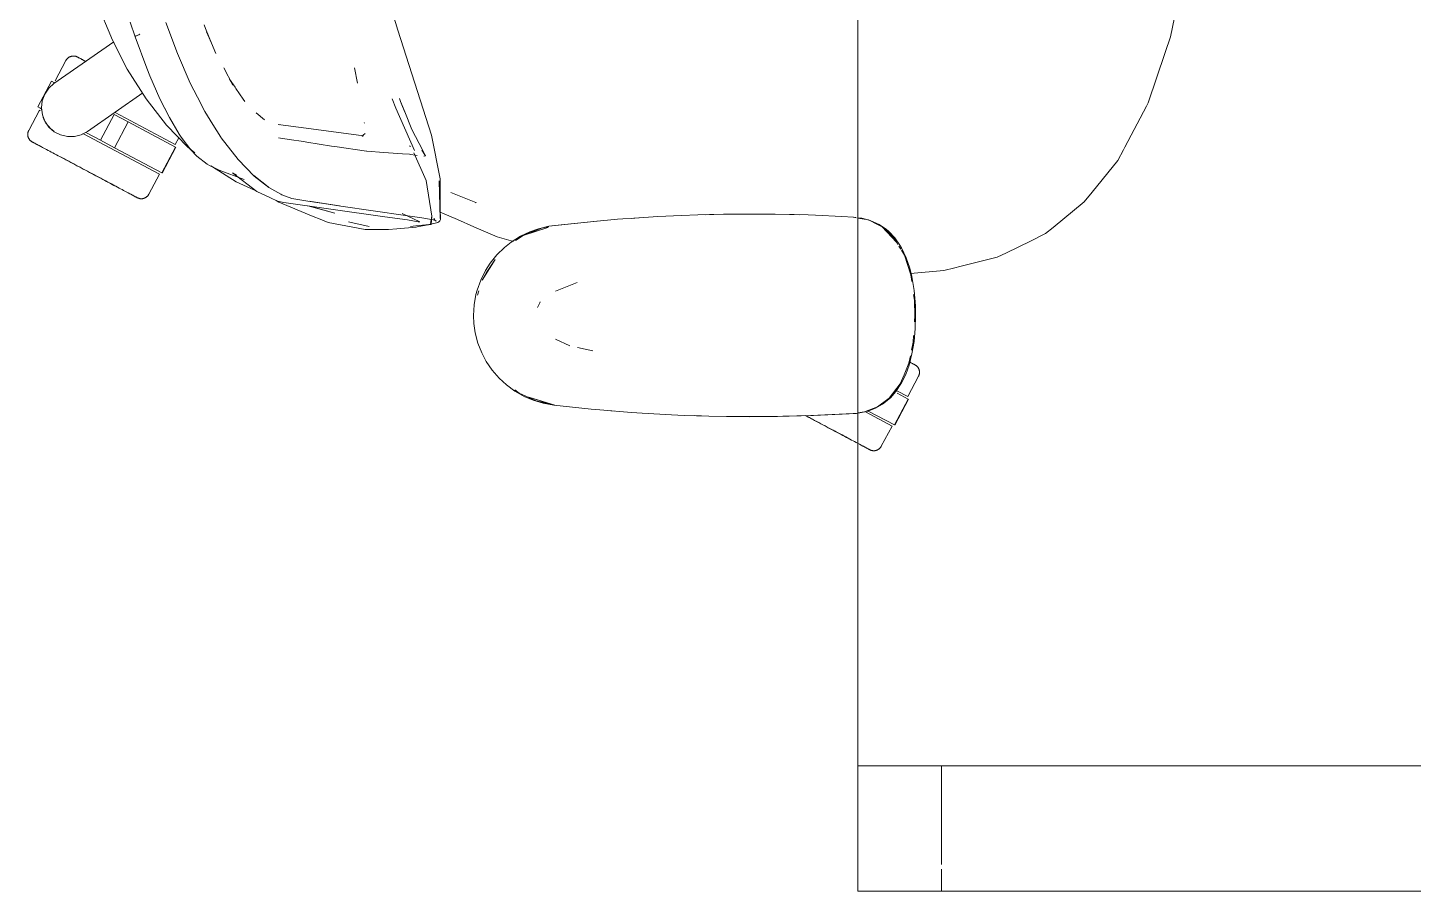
# Model space of a CAD drawing. Header units: millimetres. Extents: x 155927 to 317870, y -36033 to 97293.
# Drawn here: x 226669 to 227331, y 32621 to 33034 of the extents above; entities that cross this region are included whole.
import ezdxf

# ---------------------------------------------------------------- set-up
doc = ezdxf.new("R2010")
doc.units = ezdxf.units.MM
doc.header["$MEASUREMENT"] = 0
doc.layers.add('G-IMPT', color=8, linetype='CONTINUOUS', lineweight=9)
doc.layers.add('I-FURN', color=8, linetype='CONTINUOUS', lineweight=9)

msp = doc.modelspace()

# ---------------------------------------------------------------- linework, layer by layer
at = {"layer": 'G-IMPT'}
for p, q in [((226845.96, 33032.71), (226836.78, 33062.68)), ((226701.97, 33045.79), (226709.49, 33027.82)), ((227218.14, 33043.28), (227215.27, 33029.46)), ((226720.36, 33029.5), (226717.96, 33036.44)), ((226740.53, 33021.51), (226735.07, 33036.39)), ((226720.33, 33029.5), (226720.36, 33029.64)), ((226725.9, 33014.54), (226720.33, 33029.5)), ((226720.36, 33029.64), (226720.77, 33029.91)), ((226720.36, 33029.64), (226720.37, 33029.68)), ((226720.36, 33029.64), (226720.36, 33029.5)), ((226720.77, 33029.91), (226720.37, 33029.68)), ((226721.59, 33030.29), (226720.77, 33029.91)), ((226720.95, 33030.01), (226720.77, 33029.91)), ((226721.59, 33030.29), (226720.95, 33030.01)), ((226721.59, 33030.29), (226722.65, 33030.71)), ((226721.59, 33030.29), (226722.06, 33030.49)), ((226722.65, 33030.71), (226722.06, 33030.49)), ((226753.37, 33035.2), (226754.03, 33033.47)), ((226756.76, 33026.39), (226754.03, 33033.47)), ((226756.76, 33026.39), (226754.45, 33031.84)), ((226845.96, 33032.71), (226861.95, 32982.46)), ((227212.75, 33022.03), (227215.27, 33029.46)), ((226716.58, 33014.04), (226709.49, 33027.82)), ((226758.95, 33021.55), (226756.76, 33026.39)), ((226740.53, 33021.51), (226746.7, 33007.29)), ((227212.75, 33022.03), (227204.6, 32997.94)), ((226725.55, 32999.75), (226716.58, 33014.04)), ((226727.38, 33010.86), (226725.9, 33014.54)), ((226732.15, 32999.9), (226727.38, 33010.86)), ((226762.77, 33014.61), (226767.01, 33006.4)), ((226825.24, 33014.59), (226826.65, 33007.34)), ((226750.09, 33000.56), (226746.7, 33007.29)), ((226765.51, 33009.17), (226768.07, 33005.42)), ((226765.51, 33009.17), (226767.01, 33006.4)), ((226768.07, 33005.42), (226768.46, 33004.84)), ((226768.46, 33004.84), (226771.96, 32999.7)), ((226725.55, 32999.75), (226735.36, 32987.15)), ((226732.37, 32999.46), (226732.15, 32999.9)), ((226732.15, 32999.9), (226736.68, 32990.85)), ((226732.15, 32999.9), (226736.37, 32991.45)), ((226732.37, 32999.46), (226736.68, 32990.85)), ((226750.09, 33000.56), (226753.66, 32993.77)), ((226771.96, 32999.7), (226772.71, 32998.6)), ((226843.23, 32999.87), (226844.97, 32995.29)), ((226847.25, 32998.55), (226846.69, 32999.96)), ((226849.27, 32993.65), (226847.25, 32998.55)), ((226847.25, 32998.55), (226849.28, 32993.44)), ((226849.28, 32993.44), (226847.87, 32996.98)), ((227203.73, 32996.28), (227204.6, 32997.94)), ((226736.68, 32990.85), (226736.37, 32991.45)), ((226736.68, 32990.85), (226741.41, 32982.85)), ((226757.43, 32987.54), (226753.66, 32993.77)), ((226778.23, 32993.07), (226782.14, 32989.73)), ((226844.97, 32995.29), (226853.9, 32975.13)), ((226852.52, 32985.18), (226849.27, 32993.65)), ((227193.43, 32976.77), (227203.73, 32996.28)), ((226745.32, 32976.85), (226735.36, 32987.15)), ((226757.43, 32987.54), (226761.31, 32981.44)), ((226802.08, 32985.79), (226788.73, 32987.57)), ((226788.73, 32987.57), (226789.2, 32987.43)), ((226802.08, 32985.79), (226829.42, 32982.06)), ((226830.27, 32983.17), (226828.71, 32981.93)), ((226829.92, 32988.12), (226829.87, 32988.47)), ((226852.52, 32985.18), (226857.8, 32975.07)), ((226742.27, 32981.56), (226741.41, 32982.85)), ((226746.99, 32975.43), (226742.27, 32981.56)), ((226748.89, 32973.93), (226745.32, 32976.85)), ((226761.48, 32981.19), (226761.31, 32981.44)), ((226769.5, 32970.75), (226761.48, 32981.19)), ((226793.89, 32980.44), (226788.82, 32981.18)), ((226793.89, 32980.44), (226800.73, 32979.38)), ((226800.73, 32979.38), (226802.39, 32979.11)), ((226814.16, 32977.25), (226802.39, 32979.11)), ((226815.71, 32977), (226814.16, 32977.25)), ((226830.93, 32974.79), (226815.71, 32977)), ((226828.92, 32981.97), (226829.15, 32982.01)), ((226829.42, 32982.06), (226829.15, 32982.01)), ((226851.52, 32977.3), (226851.96, 32977.03)), ((226861.95, 32982.46), (226866.14, 32961.51)), ((227193.43, 32976.77), (227192.7, 32975.39)), ((226746.99, 32975.43), (226749.88, 32972.41)), ((226754.75, 32968.55), (226749.88, 32972.41)), ((226777.24, 32962.85), (226769.5, 32970.75)), ((226830.93, 32974.79), (226831.01, 32974.78)), ((226831.01, 32974.78), (226839.25, 32974.16)), ((226848.1, 32973.53), (226839.25, 32974.16)), ((226848.1, 32973.53), (226851.51, 32973.28)), ((226851.88, 32973.23), (226851.51, 32973.28)), ((226851.88, 32973.23), (226854.34, 32972.95)), ((226859.51, 32960.81), (226853.55, 32973.93)), ((226854.34, 32972.95), (226854.4, 32972.93)), ((226855.17, 32972.65), (226854.4, 32972.93)), ((226859.15, 32972.62), (226857.31, 32975.32)), ((226859.15, 32972.62), (226857.8, 32975.07)), ((226858.27, 32972.32), (226858.44, 32972.34)), ((226858.44, 32972.34), (226859.13, 32972.49)), ((226859.13, 32972.49), (226859.15, 32972.62)), ((226859.15, 32972.62), (226859.19, 32972.78)), ((227189.99, 32970.26), (227177.79, 32955.13)), ((227189.99, 32970.26), (227192.7, 32975.39)), ((226755.88, 32967.93), (226754.75, 32968.55)), ((226755.88, 32967.93), (226758.32, 32966.76)), ((226757.24, 32967.24), (226756.47, 32967.74)), ((226757.24, 32967.24), (226768.69, 32960.12)), ((226758.32, 32966.76), (226760.55, 32965.69)), ((226772.45, 32961.18), (226760.55, 32965.69)), ((226766.8, 32964.41), (226778.45, 32955.49)), ((226766.8, 32964.41), (226768.75, 32963.29)), ((226768.69, 32960.12), (226777.32, 32956.14)), ((226783.98, 32957.76), (226777.03, 32963.16)), ((226777.03, 32963.16), (226780.6, 32960.35)), ((226777.24, 32962.85), (226784.2, 32957.43)), ((226783.98, 32957.76), (226780.6, 32960.35)), ((226784.2, 32957.43), (226790.04, 32954.14)), ((226859.51, 32960.81), (226862.23, 32943.76)), ((226865.7, 32960.62), (226866.29, 32942.18)), ((226865.7, 32960.62), (226866.19, 32942.64)), ((226866.14, 32961.51), (226866.19, 32942.64)), ((226778.45, 32955.49), (226785.02, 32952.43)), ((226785.02, 32952.43), (226788.39, 32950.86)), ((226787.78, 32951.15), (226788.95, 32950.37)), ((226791.38, 32950.21), (226788.39, 32950.86)), ((226788.95, 32950.37), (226805.4, 32943.58)), ((226790.46, 32953.93), (226790.04, 32954.14)), ((226790.46, 32953.93), (226795.25, 32952.18)), ((226838.6, 32943.54), (226791.38, 32950.21)), ((226795.25, 32952.18), (226802.92, 32950.88)), ((226818.08, 32948.58), (226802.92, 32950.88)), ((226818.08, 32948.58), (226803.5, 32950.81)), ((226818.69, 32948.48), (226803.5, 32950.81)), ((226871.29, 32955.08), (226883.14, 32950.15)), ((226883.41, 32950.05), (226883.14, 32950.15)), ((227159.08, 32938.3), (227174.03, 32950.47)), ((227174.03, 32950.47), (227177.79, 32955.13)), ((226815.8, 32945.09), (226802.85, 32948.59)), ((226815.8, 32945.09), (226803.91, 32948.44)), ((226805.4, 32943.58), (226808.76, 32942.19)), ((226818.69, 32948.48), (226849.56, 32943.93)), ((226838.6, 32943.54), (226849.26, 32942.1)), ((226848.01, 32944.91), (226856.44, 32940.91)), ((226849.56, 32943.93), (226857.41, 32942.82)), ((226861.54, 32940.18), (226862.23, 32943.76)), ((226861.54, 32940.18), (226862.17, 32943.72)), ((226862.17, 32943.72), (226861.78, 32939.77)), ((226874.35, 32942.05), (226866.18, 32945.61)), ((226961.26, 32942.91), (226970.13, 32943.47)), ((226981.44, 32944.01), (226970.13, 32943.47)), ((226981.44, 32944.01), (226989.32, 32944.31)), ((227001.63, 32944.6), (226989.32, 32944.31)), ((226993.19, 32944.39), (226994.85, 32944.47)), ((226994.85, 32944.47), (226996.93, 32944.47)), ((227001.63, 32944.6), (227007.1, 32944.68)), ((227021.81, 32944.68), (227007.1, 32944.68)), ((227026.32, 32944.63), (227021.81, 32944.68)), ((227026.32, 32944.63), (227041.99, 32944.25)), ((227033.05, 32944.45), (227035.27, 32944.45)), ((227037.95, 32944.34), (227035.27, 32944.45)), ((227041.99, 32944.25), (227045.54, 32944.13)), ((227058.1, 32943.51), (227045.54, 32944.13)), ((227058.1, 32943.51), (227063.76, 32943.23)), ((226812.62, 32940.59), (226808.76, 32942.19)), ((226830.32, 32937.36), (226812.62, 32940.59)), ((226822.88, 32940.81), (226822.3, 32940.96)), ((226832.18, 32938.77), (226822.88, 32940.81)), ((226830.32, 32937.36), (226837.29, 32937.33)), ((226841.46, 32937.33), (226837.29, 32937.33)), ((226845.41, 32937.67), (226841.46, 32937.33)), ((226845.41, 32937.67), (226854.74, 32938.47)), ((226850.56, 32941.88), (226849.26, 32942.1)), ((226855.58, 32941.05), (226850.56, 32941.88)), ((226854.57, 32938.99), (226851.98, 32938.78)), ((226854.57, 32938.99), (226859.25, 32939.51)), ((226854.74, 32938.47), (226855.21, 32938.51)), ((226859.46, 32939.33), (226855.21, 32938.51)), ((226856.44, 32940.91), (226855.58, 32941.05)), ((226863.68, 32941.71), (226857.41, 32942.82)), ((226859.87, 32939.59), (226859.25, 32939.51)), ((226859.46, 32939.33), (226861.78, 32939.77)), ((226859.87, 32939.59), (226863.15, 32940.12)), ((226863.06, 32941.88), (226864.16, 32941.32)), ((226863.06, 32941.88), (226863.68, 32941.71)), ((226863.15, 32940.12), (226865.01, 32940.67)), ((226863.34, 32942.25), (226863.26, 32942.75)), ((226863.34, 32942.25), (226863.66, 32941.71)), ((226863.66, 32941.71), (226864.16, 32941.32)), ((226865.55, 32940.99), (226865.01, 32940.67)), ((226865.55, 32940.99), (226865.92, 32941.49)), ((226866.32, 32942.06), (226865.92, 32941.49)), ((226866.32, 32942.06), (226866.13, 32942.92)), ((226866.13, 32942.92), (226866.15, 32942.81)), ((226866.19, 32942.64), (226866.15, 32942.81)), ((226866.29, 32942.18), (226866.19, 32942.64)), ((226882.18, 32938.63), (226874.35, 32942.05)), ((226893.31, 32933.77), (226882.18, 32938.63)), ((226905.79, 32934.45), (226917.64, 32938.26)), ((226915.01, 32938.05), (226906.83, 32934.85)), ((226908.5, 32935.35), (226917.64, 32938.26)), ((226909.05, 32936.24), (226913.18, 32937.69)), ((226918.14, 32938.85), (226913.18, 32937.69)), ((226918.07, 32938.63), (226915.01, 32938.05)), ((226918.14, 32938.85), (226941.1, 32941.3)), ((226918.14, 32938.85), (226939.58, 32941.2)), ((226918.14, 32938.85), (226920.96, 32939.18)), ((226941.1, 32941.3), (226920.96, 32939.18)), ((226939.58, 32941.2), (226950.98, 32942.18)), ((226961.26, 32942.91), (226950.98, 32942.18)), ((226959.22, 32942.78), (226957.8, 32942.64)), ((226959.22, 32942.78), (226961.12, 32942.87)), ((227065.02, 32942.95), (227063.54, 32943.23)), ((227063.76, 32943.23), (227065.02, 32943.07)), ((227065.84, 32942.97), (227067.77, 32942.73)), ((227070.88, 32941.86), (227065.84, 32942.8)), ((227067.77, 32942.73), (227071.72, 32941.66)), ((227075.14, 32939.76), (227070.88, 32941.86)), ((227076.05, 32939.68), (227071.72, 32941.66)), ((227075.14, 32939.76), (227077.38, 32938.65)), ((227076.05, 32939.68), (227079.27, 32937.47)), ((227077.38, 32938.65), (227079.79, 32936.42)), ((227084.28, 32931.26), (227077.38, 32938.65)), ((227083.09, 32933.35), (227077.38, 32938.65)), ((227080.59, 32936.34), (227079.27, 32937.47)), ((227159.08, 32938.3), (227155.43, 32935.32)), ((226893.31, 32933.77), (226901.13, 32931.51)), ((226896.83, 32928.7), (226900.14, 32931.32)), ((226904.47, 32934.05), (226900.14, 32931.32)), ((226905.79, 32934.45), (226902.21, 32932.02)), ((226904.47, 32934.05), (226909.05, 32936.24)), ((226905.79, 32934.45), (226908.5, 32935.35)), ((227082.87, 32932.88), (227079.79, 32936.42)), ((227080.59, 32936.34), (227083.46, 32933.29)), ((227084.28, 32931.26), (227083, 32932.73)), ((227084.97, 32930.2), (227083.09, 32933.35)), ((227083.46, 32933.29), (227085.9, 32929.84)), ((227136.79, 32926.15), (227148.26, 32931.79)), ((227155.43, 32935.32), (227148.26, 32931.79)), ((226893.23, 32925.15), (226890.04, 32921.18)), ((226893.23, 32925.15), (226896.83, 32928.7)), ((227086.3, 32927.97), (227085.44, 32929.41)), ((227086.71, 32928.47), (227085.9, 32929.84)), ((227088.05, 32925.05), (227086.58, 32927.5)), ((227088.91, 32923.83), (227086.71, 32928.47)), ((227091.08, 32915.65), (227088.05, 32925.05)), ((227090.65, 32918.74), (227088.91, 32923.83)), ((227132.43, 32924), (227114.49, 32919.6)), ((227136.79, 32926.15), (227132.43, 32924)), ((226885.53, 32913.12), (226887.77, 32917.63)), ((226886.18, 32913.02), (226892.5, 32922.97)), ((226887.77, 32917.63), (226890.04, 32921.18)), ((226888.34, 32916.7), (226892.5, 32922.97)), ((227090.65, 32918.74), (227091.63, 32914.81)), ((227090.95, 32916.28), (227106.83, 32917.72)), ((227106.83, 32917.72), (227112.12, 32919.02)), ((227114.49, 32919.6), (227112.12, 32919.02)), ((226885.53, 32913.12), (226883.82, 32908.35)), ((226886.18, 32913.02), (226888.34, 32916.7)), ((226931.66, 32911.95), (226921.24, 32907.8)), ((227091.54, 32912.36), (227091.08, 32915.65)), ((227091.63, 32914.81), (227092.75, 32908.05)), ((226882.38, 32901.27), (226883.26, 32906.22)), ((226883.26, 32906.22), (226883.82, 32908.35)), ((226884.62, 32907.91), (226884, 32905.88)), ((227092.81, 32903.4), (227092.41, 32906.18)), ((227093.32, 32900.74), (227092.75, 32908.05)), ((226882.08, 32896.23), (226882.38, 32901.27)), ((226912.7, 32900.06), (226913.71, 32902.28)), ((226913.71, 32902.28), (226914.01, 32902.73)), ((227092.81, 32903.4), (227093.04, 32896.23)), ((227093.32, 32900.74), (227093.41, 32896.23)), ((226882.08, 32896.23), (226882.25, 32892.38)), ((226882.9, 32887.87), (226882.25, 32892.38)), ((227092.85, 32893.12), (227093.04, 32896.23)), ((227093.41, 32896.23), (227093.23, 32889.89)), ((226882.9, 32887.87), (226884.16, 32883)), ((226921.33, 32884.85), (226928.11, 32881.58)), ((227092.67, 32883.74), (227091.67, 32877.81)), ((227092.25, 32883.4), (227092.45, 32886.61)), ((227092.67, 32883.74), (227093.23, 32889.89)), ((226886, 32878.29), (226884.16, 32883)), ((226888.19, 32874.13), (226886, 32878.29)), ((226939.16, 32879.25), (226931.73, 32880.82)), ((227090.24, 32872.33), (227091.67, 32877.81)), ((227091.48, 32879.65), (227092.25, 32883.4)), ((226888.19, 32874.13), (226891.02, 32869.96)), ((227090.21, 32873.44), (227087.88, 32867.82)), ((227090.24, 32872.33), (227088.65, 32868)), ((227090.21, 32873.44), (227090.92, 32876.91)), ((226891.02, 32869.96), (226894.34, 32866.13)), ((226897.78, 32862.96), (226894.34, 32866.13)), ((227086.67, 32863.92), (227084.01, 32859.87)), ((227086.04, 32863.43), (227087.88, 32867.82)), ((227086.67, 32863.92), (227088.65, 32868)), ((226897.78, 32862.96), (226901.86, 32859.96)), ((226901.82, 32860.65), (226903.93, 32859.06)), ((226906.3, 32857.45), (226901.86, 32859.96)), ((226911.99, 32855.32), (226903.93, 32859.06)), ((226906.3, 32857.45), (226910.54, 32855.64)), ((227080.83, 32856.64), (227086.04, 32863.43)), ((227084.01, 32859.87), (227081.35, 32856.84)), ((226920.96, 32853.28), (226908.5, 32857.11)), ((226908.5, 32857.11), (226917.64, 32854.2)), ((226910.54, 32855.64), (226915.4, 32854.17)), ((226911.99, 32855.32), (226920.39, 32853.41)), ((226920.45, 32853.28), (226915.4, 32854.17)), ((226920.96, 32853.28), (226917.64, 32854.2)), ((226938.37, 32851.37), (226920.45, 32853.28)), ((226942.5, 32851.03), (226938.37, 32851.37)), ((226957.56, 32849.78), (226942.5, 32851.03)), ((227069.01, 32850.06), (227075.2, 32852.47)), ((227074.17, 32851.8), (227070.53, 32850.41)), ((227074.17, 32851.8), (227077.61, 32853.76)), ((227075.2, 32852.47), (227080.83, 32856.64)), ((227077.61, 32853.76), (227081.35, 32856.84)), ((226949.38, 32850.43), (226947.7, 32850.6)), ((226957.56, 32849.78), (226962.65, 32849.45)), ((226962.65, 32849.45), (226976.79, 32848.64)), ((226982.81, 32848.39), (226976.79, 32848.64)), ((226982.81, 32848.39), (226994.57, 32848)), ((226987.7, 32848.25), (226989.63, 32848.14)), ((226989.63, 32848.14), (226991.13, 32848.13)), ((227002.99, 32847.84), (226994.57, 32848)), ((227002.99, 32847.84), (227033.01, 32847.95)), ((227002.99, 32847.84), (227023.17, 32847.79)), ((227002.99, 32847.84), (227013.78, 32847.75)), ((227033.01, 32847.95), (227013.78, 32847.75)), ((227023.17, 32847.79), (227044.57, 32848.29)), ((227023.17, 32847.79), (227043.36, 32848.26)), ((227023.17, 32847.79), (227033.01, 32847.95)), ((227023.17, 32847.83), (227025.21, 32847.81)), ((227025.21, 32847.81), (227027.42, 32847.89)), ((227033.01, 32847.95), (227044.57, 32848.29)), ((227043.36, 32848.26), (227065.14, 32849.34)), ((227043.36, 32848.26), (227063.54, 32849.23)), ((227044.57, 32848.29), (227043.36, 32848.26)), ((227044.57, 32848.29), (227065.14, 32849.34)), ((227065.14, 32849.34), (227063.54, 32849.23)), ((227065.14, 32849.34), (227066.79, 32849.6)), ((227069.01, 32850.06), (227065.84, 32849.58)), ((227069.18, 32850.04), (227066.79, 32849.6)), ((227069.18, 32850.04), (227070.53, 32850.41))]:
    msp.add_line(p, q, dxfattribs=at)
at = {"layer": 'I-FURN'}
for p, q in [((227065.84, 34220.61), (227065.84, 32620.69)), ((227065.84, 32620.69), (227065.84, 34220.61)), ((226681.52, 33007.13), (226710.11, 33027.14)), ((226687.26, 33018.17), (226682.11, 33008.49)), ((226687.26, 33018.17), (226687.34, 33018.31)), ((226687.34, 33018.31), (226687.43, 33018.45)), ((226687.43, 33018.45), (226687.52, 33018.59)), ((226687.52, 33018.59), (226687.61, 33018.72)), ((226687.61, 33018.72), (226687.71, 33018.84)), ((226687.71, 33018.84), (226687.82, 33018.96)), ((226687.82, 33018.96), (226687.92, 33019.08)), ((226687.92, 33019.08), (226688.04, 33019.2)), ((226688.04, 33019.2), (226688.16, 33019.3)), ((226688.16, 33019.3), (226688.28, 33019.41)), ((226688.28, 33019.41), (226688.41, 33019.51)), ((226688.41, 33019.51), (226688.54, 33019.6)), ((226688.54, 33019.6), (226688.67, 33019.69)), ((226688.67, 33019.69), (226688.81, 33019.77)), ((226688.81, 33019.77), (226688.95, 33019.85)), ((226688.95, 33019.85), (226689.1, 33019.92)), ((226689.1, 33019.92), (226689.24, 33019.99)), ((226689.24, 33019.99), (226689.39, 33020.05)), ((226689.39, 33020.05), (226689.55, 33020.1)), ((226689.55, 33020.1), (226689.7, 33020.15)), ((226689.7, 33020.15), (226689.86, 33020.19)), ((226689.86, 33020.19), (226690.01, 33020.23)), ((226690.01, 33020.23), (226690.17, 33020.26)), ((226690.17, 33020.26), (226690.33, 33020.28)), ((226690.33, 33020.28), (226690.49, 33020.3)), ((226690.49, 33020.3), (226690.65, 33020.31)), ((226690.65, 33020.31), (226690.81, 33020.31)), ((226690.81, 33020.31), (226690.97, 33020.31)), ((226690.97, 33020.31), (226691.14, 33020.3)), ((226691.14, 33020.3), (226691.3, 33020.28)), ((226691.3, 33020.28), (226691.46, 33020.26)), ((226691.46, 33020.26), (226691.61, 33020.23)), ((226691.61, 33020.23), (226691.77, 33020.2)), ((226691.77, 33020.2), (226691.93, 33020.16)), ((226691.93, 33020.16), (226692.08, 33020.11)), ((226692.08, 33020.11), (226692.23, 33020.06)), ((226692.23, 33020.06), (226692.38, 33020)), ((226692.38, 33020), (226692.53, 33019.93)), ((226692.53, 33019.93), (226692.68, 33019.86)), ((226692.68, 33019.86), (226692.71, 33019.84)), ((226692.71, 33019.84), (226692.73, 33019.83)), ((226692.72, 33019.84), (226692.71, 33019.84)), ((226692.76, 33019.81), (226692.72, 33019.84)), ((226692.73, 33019.83), (226692.79, 33019.8)), ((226692.84, 33019.77), (226692.76, 33019.81)), ((226692.79, 33019.8), (226692.89, 33019.74)), ((226692.97, 33019.71), (226692.84, 33019.77)), ((226692.89, 33019.74), (226693.04, 33019.67)), ((226693.13, 33019.62), (226692.97, 33019.71)), ((226693.04, 33019.67), (226693.22, 33019.57)), ((226693.33, 33019.51), (226693.13, 33019.62)), ((226693.22, 33019.57), (226693.43, 33019.46)), ((226693.57, 33019.38), (226693.33, 33019.51)), ((226693.43, 33019.46), (226693.69, 33019.32)), ((226693.85, 33019.24), (226693.57, 33019.38)), ((226693.69, 33019.32), (226693.99, 33019.16)), ((226694.17, 33019.07), (226693.85, 33019.24)), ((226693.99, 33019.16), (226694.33, 33018.98)), ((226694.52, 33018.88), (226694.17, 33019.07)), ((226694.33, 33018.98), (226694.7, 33018.78)), ((226694.92, 33018.67), (226694.52, 33018.88)), ((226694.7, 33018.78), (226695.11, 33018.57)), ((226695.34, 33018.44), (226694.92, 33018.67)), ((226695.11, 33018.57), (226695.55, 33018.33)), ((226695.81, 33018.19), (226695.34, 33018.44)), ((226695.55, 33018.33), (226696.04, 33018.07)), ((226696.31, 33017.93), (226695.81, 33018.19)), ((226696.04, 33018.07), (226696.55, 33017.8)), ((226696.85, 33017.64), (226696.31, 33017.93)), ((226680.36, 33008.28), (226673.79, 32995.92)), ((226677.11, 33002.08), (226679.01, 33004.87)), ((226679.01, 33004.87), (226681.52, 33007.13)), ((226680.36, 33008.28), (226681.76, 33007.54)), ((226681.76, 33007.54), (226681.67, 33007.59)), ((226675.56, 32995.57), (226675.94, 32998.92)), ((226675.94, 32998.92), (226677.11, 33002.08)), ((226724, 33002.71), (226697.57, 32984.2)), ((226674.6, 32994.36), (226669.45, 32984.67)), ((226675.19, 32995.18), (226673.79, 32995.92)), ((226674.6, 32994.36), (226674.98, 32994.16)), ((226675.1, 32995.23), (226675.19, 32995.18)), ((226675.19, 32995.18), (226675.59, 32995.94)), ((226675.98, 32992.22), (226675.56, 32995.57)), ((226677.2, 32989.08), (226675.98, 32992.22)), ((226710.34, 32992.35), (226703.77, 32979.98)), ((226710.34, 32992.35), (226716.98, 32988.82)), ((226710.81, 32993.23), (226739.5, 32977.97)), ((226668.98, 32982.93), (226668.99, 32983.1)), ((226668.99, 32983.1), (226669.01, 32983.26)), ((226669.01, 32983.26), (226669.03, 32983.42)), ((226669.03, 32983.42), (226669.06, 32983.57)), ((226669.06, 32983.57), (226669.09, 32983.73)), ((226669.09, 32983.73), (226669.13, 32983.89)), ((226669.13, 32983.89), (226669.18, 32984.04)), ((226669.18, 32984.04), (226669.24, 32984.19)), ((226669.24, 32984.19), (226669.29, 32984.34)), ((226669.29, 32984.34), (226669.36, 32984.49)), ((226669.36, 32984.49), (226669.43, 32984.64)), ((226669.43, 32984.64), (226669.45, 32984.67)), ((226679.14, 32986.31), (226677.2, 32989.08)), ((226677.68, 32988.24), (226679.97, 32985.45)), ((226681.68, 32984.09), (226679.14, 32986.31)), ((226679.97, 32985.45), (226681.39, 32984.3)), ((226684.67, 32982.55), (226681.68, 32984.09)), ((226697.57, 32984.2), (226694.6, 32982.61)), ((226695.39, 32983.31), (226731.99, 32963.84)), ((226703.77, 32979.98), (226696.71, 32983.74)), ((226716.98, 32988.82), (226710.41, 32976.45)), ((226716.98, 32988.82), (226739.69, 32976.74)), ((226668.98, 32982.77), (226668.98, 32982.93)), ((226668.98, 32982.61), (226668.98, 32982.77)), ((226668.99, 32982.45), (226668.98, 32982.61)), ((226669.01, 32982.29), (226668.99, 32982.45)), ((226669.03, 32982.13), (226669.01, 32982.29)), ((226669.06, 32981.97), (226669.03, 32982.13)), ((226669.1, 32981.82), (226669.06, 32981.97)), ((226669.14, 32981.66), (226669.1, 32981.82)), ((226669.19, 32981.51), (226669.14, 32981.66)), ((226669.24, 32981.35), (226669.19, 32981.51)), ((226669.3, 32981.2), (226669.24, 32981.35)), ((226669.37, 32981.06), (226669.3, 32981.2)), ((226669.44, 32980.91), (226669.37, 32981.06)), ((226669.52, 32980.77), (226669.44, 32980.91)), ((226669.6, 32980.63), (226669.52, 32980.77)), ((226669.69, 32980.5), (226669.6, 32980.63)), ((226669.78, 32980.37), (226669.69, 32980.5)), ((226669.88, 32980.24), (226669.78, 32980.37)), ((226669.99, 32980.12), (226669.88, 32980.24)), ((226670.09, 32980), (226669.99, 32980.12)), ((226670.21, 32979.89), (226670.09, 32980)), ((226670.33, 32979.78), (226670.21, 32979.89)), ((226670.45, 32979.67), (226670.33, 32979.78)), ((226670.58, 32979.57), (226670.45, 32979.67)), ((226670.71, 32979.48), (226670.58, 32979.57)), ((226670.84, 32979.39), (226670.71, 32979.48)), ((226670.98, 32979.3), (226670.84, 32979.39)), ((226671.12, 32979.22), (226670.98, 32979.3)), ((226671.17, 32979.2), (226671.12, 32979.22)), ((226671.12, 32979.22), (226671.12, 32979.22)), ((226671.12, 32979.22), (226671.14, 32979.21)), ((226671.14, 32979.21), (226671.2, 32979.18)), ((226671.25, 32979.15), (226671.17, 32979.2)), ((226671.2, 32979.18), (226671.3, 32979.13)), ((226671.37, 32979.09), (226671.25, 32979.15)), ((226671.3, 32979.13), (226671.44, 32979.05)), ((226671.53, 32979), (226671.37, 32979.09)), ((226671.44, 32979.05), (226671.62, 32978.96)), ((226671.73, 32978.9), (226671.53, 32979)), ((226671.62, 32978.96), (226671.84, 32978.84)), ((226671.97, 32978.77), (226671.73, 32978.9)), ((226671.84, 32978.84), (226672.1, 32978.7)), ((226672.25, 32978.62), (226671.97, 32978.77)), ((226672.1, 32978.7), (226672.39, 32978.55)), ((226672.57, 32978.45), (226672.25, 32978.62)), ((226672.39, 32978.55), (226672.73, 32978.37)), ((226672.93, 32978.26), (226672.57, 32978.45)), ((226672.73, 32978.37), (226673.1, 32978.17)), ((226673.32, 32978.05), (226672.93, 32978.26)), ((226673.1, 32978.17), (226673.51, 32977.95)), ((226673.75, 32977.82), (226673.32, 32978.05)), ((226673.51, 32977.95), (226673.96, 32977.71)), ((226674.21, 32977.58), (226673.75, 32977.82)), ((226673.96, 32977.71), (226674.44, 32977.46)), ((226674.72, 32977.31), (226674.21, 32977.58)), ((226674.44, 32977.46), (226674.96, 32977.18)), ((226675.25, 32977.03), (226674.72, 32977.31)), ((226674.96, 32977.18), (226675.51, 32976.89)), ((226675.82, 32976.72), (226675.25, 32977.03)), ((226675.51, 32976.89), (226676.09, 32976.58)), ((226676.09, 32976.58), (226676.71, 32976.25)), ((226687.95, 32981.76), (226684.67, 32982.55)), ((226691.33, 32981.78), (226687.95, 32981.76)), ((226694.6, 32982.61), (226691.33, 32981.78)), ((226710.41, 32976.45), (226703.77, 32979.98)), ((226739.69, 32976.74), (226733.12, 32964.38)), ((226733.29, 32964.29), (226739.86, 32976.65)), ((226739.5, 32977.97), (226741.18, 32981.13)), ((226676.71, 32976.25), (226677.36, 32975.91)), ((226677.36, 32975.91), (226678.04, 32975.55)), ((226678.04, 32975.55), (226678.74, 32975.17)), ((226678.74, 32975.17), (226679.48, 32974.78)), ((226679.48, 32974.78), (226680.24, 32974.37)), ((226680.24, 32974.37), (226681.03, 32973.96)), ((226681.03, 32973.96), (226681.84, 32973.52)), ((226681.84, 32973.52), (226682.67, 32973.08)), ((226682.67, 32973.08), (226683.53, 32972.62)), ((226683.53, 32972.62), (226684.41, 32972.16)), ((226684.41, 32972.16), (226685.3, 32971.68)), ((226685.79, 32971.42), (226684.89, 32971.9)), ((226685.3, 32971.68), (226686.22, 32971.2)), ((226686.72, 32970.93), (226685.79, 32971.42)), ((226686.22, 32971.2), (226687.15, 32970.7)), ((226687.65, 32970.43), (226686.72, 32970.93)), ((226687.15, 32970.7), (226688.09, 32970.2)), ((226688.61, 32969.93), (226687.65, 32970.43)), ((226688.09, 32970.2), (226689.05, 32969.69)), ((226689.57, 32969.41), (226688.61, 32969.93)), ((226733.12, 32964.38), (226710.41, 32976.45)), ((226689.05, 32969.69), (226690.02, 32969.17)), ((226690.54, 32968.89), (226689.57, 32969.41)), ((226690.02, 32969.17), (226691, 32968.65)), ((226691.53, 32968.37), (226690.54, 32968.89)), ((226691, 32968.65), (226691.98, 32968.13)), ((226692.52, 32967.84), (226691.53, 32968.37)), ((226691.98, 32968.13), (226692.98, 32967.6)), ((226693.52, 32967.31), (226692.52, 32967.84)), ((226692.98, 32967.6), (226693.98, 32967.07)), ((226694.52, 32966.78), (226693.52, 32967.31)), ((226693.98, 32967.07), (226694.98, 32966.54)), ((226695.52, 32966.25), (226694.52, 32966.78)), ((226694.98, 32966.54), (226695.98, 32966)), ((226696.53, 32965.71), (226695.52, 32966.25)), ((226695.98, 32966), (226696.99, 32965.47)), ((226697.53, 32965.18), (226696.53, 32965.71)), ((226696.99, 32965.47), (226697.99, 32964.93)), ((226698.53, 32964.65), (226697.53, 32965.18)), ((226697.99, 32964.93), (226699, 32964.4)), ((226699.53, 32964.11), (226698.53, 32964.65)), ((226699, 32964.4), (226699.99, 32963.87)), ((226700.53, 32963.59), (226699.53, 32964.11)), ((226699.99, 32963.87), (226700.98, 32963.34)), ((226701.52, 32963.06), (226700.53, 32963.59)), ((226700.98, 32963.34), (226701.97, 32962.82)), ((226726.84, 32954.16), (226731.99, 32963.84)), ((226702.49, 32962.54), (226701.52, 32963.06)), ((226701.97, 32962.82), (226702.94, 32962.3)), ((226703.46, 32962.03), (226702.49, 32962.54)), ((226702.94, 32962.3), (226703.9, 32961.79)), ((226704.42, 32961.52), (226703.46, 32962.03)), ((226703.9, 32961.79), (226704.86, 32961.28)), ((226705.36, 32961.01), (226704.42, 32961.52)), ((226704.86, 32961.28), (226705.79, 32960.79)), ((226706.29, 32960.52), (226705.36, 32961.01)), ((226705.79, 32960.79), (226706.72, 32960.3)), ((226707.21, 32960.03), (226706.29, 32960.52)), ((226706.72, 32960.3), (226707.62, 32959.81)), ((226708.1, 32959.56), (226707.21, 32960.03)), ((226707.62, 32959.81), (226708.51, 32959.34)), ((226708.98, 32959.09), (226708.1, 32959.56)), ((226708.51, 32959.34), (226709.38, 32958.88)), ((226709.84, 32958.64), (226708.98, 32959.09)), ((226709.38, 32958.88), (226710.22, 32958.43)), ((226710.67, 32958.19), (226709.84, 32958.64)), ((226710.22, 32958.43), (226711.05, 32957.99)), ((226711.05, 32957.99), (226711.85, 32957.57)), ((226711.85, 32957.57), (226712.63, 32957.15)), ((226712.63, 32957.15), (226713.38, 32956.76)), ((226713.38, 32956.76), (226714.1, 32956.37)), ((226714.1, 32956.37), (226714.79, 32956)), ((226714.79, 32956), (226715.46, 32955.65)), ((226715.46, 32955.65), (226716.09, 32955.31)), ((226716.09, 32955.31), (226716.69, 32954.99)), ((226717, 32954.83), (226716.42, 32955.14)), ((226716.69, 32954.99), (226717.26, 32954.69)), ((226717.55, 32954.53), (226717, 32954.83)), ((226717.26, 32954.69), (226717.8, 32954.4)), ((226718.07, 32954.26), (226717.55, 32954.53)), ((226717.8, 32954.4), (226718.3, 32954.14)), ((226718.55, 32954), (226718.07, 32954.26)), ((226718.3, 32954.14), (226718.76, 32953.89)), ((226719, 32953.77), (226718.55, 32954)), ((226718.76, 32953.89), (226719.19, 32953.66)), ((226719.41, 32953.55), (226719, 32953.77)), ((226719.19, 32953.66), (226719.58, 32953.45)), ((226719.78, 32953.35), (226719.41, 32953.55)), ((226719.58, 32953.45), (226719.94, 32953.26)), ((226720.12, 32953.17), (226719.78, 32953.35)), ((226719.94, 32953.26), (226720.26, 32953.1)), ((226720.41, 32953.01), (226720.12, 32953.17)), ((226720.26, 32953.1), (226720.54, 32952.95)), ((226720.67, 32952.88), (226720.41, 32953.01)), ((226720.54, 32952.95), (226720.78, 32952.82)), ((226720.89, 32952.76), (226720.67, 32952.88)), ((226720.78, 32952.82), (226720.98, 32952.71)), ((226721.07, 32952.66), (226720.89, 32952.76)), ((226720.98, 32952.71), (226721.14, 32952.63)), ((226721.21, 32952.59), (226721.07, 32952.66)), ((226721.14, 32952.63), (226721.26, 32952.56)), ((226721.31, 32952.53), (226721.21, 32952.59)), ((226721.26, 32952.56), (226721.35, 32952.52)), ((226721.37, 32952.5), (226721.31, 32952.53)), ((226721.35, 32952.52), (226721.39, 32952.5)), ((226721.39, 32952.49), (226721.37, 32952.5)), ((226721.39, 32952.5), (226721.39, 32952.49)), ((226721.43, 32952.47), (226721.39, 32952.49)), ((226721.58, 32952.4), (226721.43, 32952.47)), ((226721.72, 32952.34), (226721.58, 32952.4)), ((226721.87, 32952.28), (226721.72, 32952.34)), ((226722.03, 32952.22), (226721.87, 32952.28)), ((226722.18, 32952.17), (226722.03, 32952.22)), ((226722.34, 32952.13), (226722.18, 32952.17)), ((226722.49, 32952.1), (226722.34, 32952.13)), ((226722.65, 32952.07), (226722.49, 32952.1)), ((226722.81, 32952.05), (226722.65, 32952.07)), ((226722.97, 32952.03), (226722.81, 32952.05)), ((226723.13, 32952.02), (226722.97, 32952.03)), ((226723.29, 32952.02), (226723.13, 32952.02)), ((226723.45, 32952.02), (226723.29, 32952.02)), ((226723.62, 32952.03), (226723.45, 32952.02)), ((226723.78, 32952.05), (226723.62, 32952.03)), ((226723.94, 32952.07), (226723.78, 32952.05)), ((226724.09, 32952.1), (226723.94, 32952.07)), ((226724.25, 32952.14), (226724.09, 32952.1)), ((226724.41, 32952.18), (226724.25, 32952.14)), ((226724.56, 32952.23), (226724.41, 32952.18)), ((226724.71, 32952.28), (226724.56, 32952.23)), ((226724.86, 32952.34), (226724.71, 32952.28)), ((226725.01, 32952.41), (226724.86, 32952.34)), ((226725.15, 32952.48), (226725.01, 32952.41)), ((226725.29, 32952.56), (226725.15, 32952.48)), ((226725.43, 32952.64), (226725.29, 32952.56)), ((226725.57, 32952.73), (226725.43, 32952.64)), ((226725.7, 32952.82), (226725.57, 32952.73)), ((226725.83, 32952.92), (226725.7, 32952.82)), ((226725.95, 32953.03), (226725.83, 32952.92)), ((226726.07, 32953.14), (226725.95, 32953.03)), ((226726.18, 32953.25), (226726.07, 32953.14)), ((226726.29, 32953.37), (226726.18, 32953.25)), ((226726.4, 32953.49), (226726.29, 32953.37)), ((226726.5, 32953.62), (226726.4, 32953.49)), ((226726.59, 32953.75), (226726.5, 32953.62)), ((226726.68, 32953.88), (226726.59, 32953.75)), ((226726.76, 32954.02), (226726.68, 32953.88)), ((226726.84, 32954.16), (226726.76, 32954.02)), ((227090.49, 32873.95), (227090.92, 32873.72)), ((227091.13, 32873.6), (227090.72, 32873.82)), ((227090.92, 32873.72), (227091.31, 32873.51)), ((227091.51, 32873.41), (227091.13, 32873.6)), ((227091.31, 32873.51), (227091.67, 32873.32)), ((227091.84, 32873.23), (227091.51, 32873.41)), ((227091.67, 32873.32), (227091.98, 32873.15)), ((227092.14, 32873.07), (227091.84, 32873.23)), ((227091.98, 32873.15), (227092.26, 32873)), ((227092.4, 32872.93), (227092.14, 32873.07)), ((227092.26, 32873), (227092.5, 32872.88)), ((227092.62, 32872.81), (227092.4, 32872.93)), ((227092.5, 32872.88), (227092.71, 32872.77)), ((227092.8, 32872.72), (227092.62, 32872.81)), ((227092.71, 32872.77), (227092.87, 32872.68)), ((227092.94, 32872.64), (227092.8, 32872.72)), ((227092.87, 32872.68), (227092.99, 32872.62)), ((227093.04, 32872.59), (227092.94, 32872.64)), ((227092.99, 32872.62), (227093.07, 32872.57)), ((227093.1, 32872.56), (227093.04, 32872.59)), ((227093.07, 32872.57), (227093.11, 32872.55)), ((227093.12, 32872.55), (227093.1, 32872.56)), ((227093.11, 32872.55), (227093.12, 32872.55)), ((227093.12, 32872.55), (227093.26, 32872.47)), ((227093.26, 32872.47), (227093.4, 32872.39)), ((227093.4, 32872.39), (227093.53, 32872.3)), ((227093.53, 32872.3), (227093.66, 32872.2)), ((227093.66, 32872.2), (227093.79, 32872.1)), ((227093.79, 32872.1), (227093.91, 32872)), ((227093.91, 32872), (227094.03, 32871.89)), ((227094.03, 32871.89), (227094.14, 32871.77)), ((227094.14, 32871.77), (227094.25, 32871.65)), ((227094.25, 32871.65), (227094.35, 32871.53)), ((227094.35, 32871.53), (227094.45, 32871.4)), ((227094.45, 32871.4), (227094.55, 32871.27)), ((227094.55, 32871.27), (227094.64, 32871.14)), ((227094.64, 32871.14), (227094.72, 32871)), ((227094.72, 32871), (227094.8, 32870.86)), ((227094.8, 32870.86), (227094.87, 32870.71)), ((227094.87, 32870.71), (227094.94, 32870.57)), ((227094.94, 32870.57), (227095, 32870.42)), ((227089.63, 32857.41), (227094.78, 32867.1)), ((227094.81, 32867.14), (227094.78, 32867.1)), ((227094.88, 32867.28), (227094.81, 32867.14)), ((227094.94, 32867.43), (227094.88, 32867.28)), ((227095, 32867.58), (227094.94, 32867.43)), ((227095, 32870.42), (227095.05, 32870.27)), ((227095.05, 32867.73), (227095, 32867.58)), ((227095.05, 32870.27), (227095.1, 32870.11)), ((227095.1, 32867.88), (227095.05, 32867.73)), ((227095.1, 32870.11), (227095.14, 32869.96)), ((227095.14, 32868.04), (227095.1, 32867.88)), ((227095.14, 32869.96), (227095.17, 32869.8)), ((227095.18, 32868.2), (227095.14, 32868.04)), ((227095.17, 32869.8), (227095.2, 32869.64)), ((227095.21, 32868.36), (227095.18, 32868.2)), ((227095.2, 32869.64), (227095.23, 32869.48)), ((227095.23, 32868.52), (227095.21, 32868.36)), ((227095.23, 32869.48), (227095.24, 32869.32)), ((227095.24, 32868.68), (227095.23, 32868.52)), ((227095.24, 32869.32), (227095.25, 32869.16)), ((227095.25, 32868.84), (227095.24, 32868.68)), ((227095.25, 32869.16), (227095.26, 32869)), ((227095.26, 32869), (227095.25, 32868.84)), ((227084.44, 32860.17), (227089.63, 32857.41)), ((227084.53, 32859), (227089.82, 32856.18)), ((227089.82, 32856.18), (227083.25, 32843.82)), ((227083.42, 32843.73), (227089.99, 32856.09)), ((227041.66, 32847.81), (227040.67, 32848.34)), ((227041.13, 32848.1), (227042.11, 32847.57)), ((227042.65, 32847.29), (227041.66, 32847.81)), ((227042.11, 32847.57), (227043.11, 32847.04)), ((227043.65, 32846.76), (227042.65, 32847.29)), ((227043.11, 32847.04), (227044.11, 32846.51)), ((227044.65, 32846.22), (227043.65, 32846.76)), ((227044.11, 32846.51), (227045.11, 32845.98)), ((227045.65, 32845.69), (227044.65, 32846.22)), ((227045.11, 32845.98), (227046.11, 32845.44)), ((227046.66, 32845.15), (227045.65, 32845.69)), ((227046.11, 32845.44), (227047.12, 32844.91)), ((227047.66, 32844.62), (227046.66, 32845.15)), ((227047.12, 32844.91), (227048.12, 32844.37)), ((227048.66, 32844.09), (227047.66, 32844.62)), ((227048.12, 32844.37), (227049.13, 32843.84)), ((227049.66, 32843.56), (227048.66, 32844.09)), ((227069.46, 32850.02), (227082.12, 32843.28)), ((227083.25, 32843.82), (227070.74, 32850.47)), ((227049.13, 32843.84), (227050.12, 32843.31)), ((227050.66, 32843.03), (227049.66, 32843.56)), ((227050.12, 32843.31), (227051.11, 32842.78)), ((227051.65, 32842.5), (227050.66, 32843.03)), ((227051.11, 32842.78), (227052.1, 32842.26)), ((227052.62, 32841.98), (227051.65, 32842.5)), ((227052.1, 32842.26), (227053.07, 32841.74)), ((227053.59, 32841.47), (227052.62, 32841.98)), ((227053.07, 32841.74), (227054.03, 32841.23)), ((227054.55, 32840.96), (227053.59, 32841.47)), ((227054.03, 32841.23), (227054.99, 32840.73)), ((227055.49, 32840.46), (227054.55, 32840.96)), ((227054.99, 32840.73), (227055.92, 32840.23)), ((227056.42, 32839.96), (227055.49, 32840.46)), ((227055.92, 32840.23), (227056.85, 32839.74)), ((227057.34, 32839.48), (227056.42, 32839.96)), ((227056.85, 32839.74), (227057.75, 32839.25)), ((227058.23, 32839), (227057.34, 32839.48)), ((227057.75, 32839.25), (227058.64, 32838.78)), ((227059.11, 32838.53), (227058.23, 32839)), ((227058.64, 32838.78), (227059.51, 32838.32)), ((227059.97, 32838.08), (227059.11, 32838.53)), ((227059.51, 32838.32), (227060.35, 32837.87)), ((227060.8, 32837.63), (227059.97, 32838.08)), ((227060.35, 32837.87), (227061.18, 32837.43)), ((227061.18, 32837.43), (227061.98, 32837.01)), ((227076.97, 32833.6), (227082.12, 32843.28)), ((227061.98, 32837.01), (227062.76, 32836.59)), ((227062.76, 32836.59), (227063.51, 32836.2)), ((227063.51, 32836.2), (227064.23, 32835.81)), ((227064.23, 32835.81), (227064.92, 32835.44)), ((227064.92, 32835.44), (227065.59, 32835.09)), ((227065.59, 32835.09), (227066.22, 32834.75)), ((227066.22, 32834.75), (227066.82, 32834.43)), ((227067.13, 32834.27), (227066.55, 32834.58)), ((227066.82, 32834.43), (227067.39, 32834.13)), ((227067.68, 32833.97), (227067.13, 32834.27)), ((227067.39, 32834.13), (227067.93, 32833.85)), ((227068.2, 32833.7), (227067.68, 32833.97)), ((227067.93, 32833.85), (227068.43, 32833.58)), ((227068.68, 32833.44), (227068.2, 32833.7)), ((227068.43, 32833.58), (227068.89, 32833.33)), ((227069.13, 32833.21), (227068.68, 32833.44)), ((227068.89, 32833.33), (227069.32, 32833.1)), ((227069.54, 32832.99), (227069.13, 32833.21)), ((227069.32, 32833.1), (227069.71, 32832.89)), ((227069.91, 32832.79), (227069.54, 32832.99)), ((227069.71, 32832.89), (227070.07, 32832.7)), ((227070.25, 32832.61), (227069.91, 32832.79)), ((227070.07, 32832.7), (227070.39, 32832.54)), ((227070.54, 32832.45), (227070.25, 32832.61)), ((227070.39, 32832.54), (227070.67, 32832.39)), ((227070.8, 32832.32), (227070.54, 32832.45)), ((227070.67, 32832.39), (227070.91, 32832.26)), ((227071.02, 32832.2), (227070.8, 32832.32)), ((227070.91, 32832.26), (227071.11, 32832.15)), ((227071.2, 32832.1), (227071.02, 32832.2)), ((227071.11, 32832.15), (227071.27, 32832.07)), ((227071.34, 32832.03), (227071.2, 32832.1)), ((227071.27, 32832.07), (227071.39, 32832)), ((227071.44, 32831.98), (227071.34, 32832.03)), ((227071.39, 32832), (227071.48, 32831.96)), ((227071.5, 32831.94), (227071.44, 32831.98)), ((227071.48, 32831.96), (227071.52, 32831.94)), ((227071.52, 32831.93), (227071.5, 32831.94)), ((227071.52, 32831.94), (227071.52, 32831.93)), ((227071.56, 32831.91), (227071.52, 32831.93)), ((227071.71, 32831.84), (227071.56, 32831.91)), ((227071.85, 32831.78), (227071.71, 32831.84)), ((227072, 32831.72), (227071.85, 32831.78)), ((227072.16, 32831.66), (227072, 32831.72)), ((227072.31, 32831.62), (227072.16, 32831.66)), ((227072.47, 32831.57), (227072.31, 32831.62)), ((227072.62, 32831.54), (227072.47, 32831.57)), ((227072.78, 32831.51), (227072.62, 32831.54)), ((227072.94, 32831.49), (227072.78, 32831.51)), ((227073.1, 32831.47), (227072.94, 32831.49)), ((227073.26, 32831.46), (227073.1, 32831.47)), ((227073.42, 32831.46), (227073.26, 32831.46)), ((227073.58, 32831.46), (227073.42, 32831.46)), ((227073.75, 32831.47), (227073.58, 32831.46)), ((227073.91, 32831.49), (227073.75, 32831.47)), ((227074.07, 32831.51), (227073.91, 32831.49)), ((227074.22, 32831.54), (227074.07, 32831.51)), ((227074.38, 32831.58), (227074.22, 32831.54)), ((227074.54, 32831.62), (227074.38, 32831.58)), ((227074.69, 32831.67), (227074.54, 32831.62)), ((227074.84, 32831.72), (227074.69, 32831.67)), ((227074.99, 32831.78), (227074.84, 32831.72)), ((227075.14, 32831.85), (227074.99, 32831.78)), ((227075.28, 32831.92), (227075.14, 32831.85)), ((227075.42, 32832), (227075.28, 32831.92)), ((227075.56, 32832.08), (227075.42, 32832)), ((227075.7, 32832.17), (227075.56, 32832.08)), ((227075.83, 32832.26), (227075.7, 32832.17)), ((227075.96, 32832.36), (227075.83, 32832.26)), ((227076.08, 32832.47), (227075.96, 32832.36)), ((227076.2, 32832.58), (227076.08, 32832.47)), ((227076.31, 32832.69), (227076.2, 32832.58)), ((227076.42, 32832.81), (227076.31, 32832.69)), ((227076.53, 32832.93), (227076.42, 32832.81)), ((227076.63, 32833.06), (227076.53, 32832.93)), ((227076.72, 32833.19), (227076.63, 32833.06)), ((227076.81, 32833.32), (227076.72, 32833.19)), ((227076.89, 32833.46), (227076.81, 32833.32)), ((227076.97, 32833.6), (227076.89, 32833.46)), ((227065.84, 32680.69), (227500.84, 32680.69)), ((227105.84, 32680.69), (227065.84, 32680.69)), ((227065.84, 32680.69), (227065.84, 32620.69)), ((227065.84, 32620.69), (227065.84, 32680.69)), ((227825.84, 32680.69), (227105.84, 32680.69)), ((227105.84, 32680.69), (227105.84, 32633.59)), ((227105.84, 32680.69), (227105.84, 32633.59)), ((227105.84, 32631.27), (227105.84, 32620.69)), ((227105.84, 32631.27), (227105.84, 32620.69)), ((227065.84, 32620.69), (227105.84, 32620.69)), ((227865.84, 32620.69), (227065.84, 32620.69)), ((227065.84, 32620.69), (227865.84, 32620.69)), ((227865.84, 32620.69), (227065.84, 32620.69)), ((227105.84, 32620.69), (227825.84, 32620.69))]:
    msp.add_line(p, q, dxfattribs=at)
for points in [[(226675.66, 32994.13), (226675.62, 32994.5), (226675.58, 32995.17), (226675.58, 32995.71), (226675.59, 32995.94)], [(226679.62, 32985.79), (226679.22, 32986.19), (226678.86, 32986.61), (226678.52, 32987.03)]]:
    msp.add_open_spline(points, degree=3, dxfattribs=at)
msp.add_open_spline([(226676.92, 32989.63), (226676.84, 32989.79), (226676.55, 32990.43), (226676.33, 32991.05), (226676.18, 32991.52)], degree=3, knots=[-0.5319761, -0.5319761, -0.5319761, -0.5319761, -0.5, -0.4, -0.4, -0.4, -0.4], dxfattribs=at)

doc.saveas('drawing.dxf')
